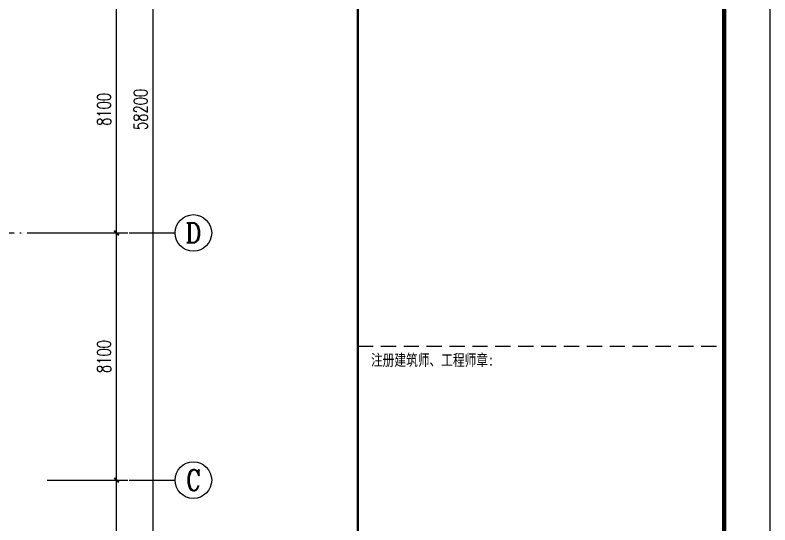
# Model space of a CAD drawing. Extents: x -18502 to 259858, y -468734 to 127958.
# Drawn here: x 82913 to 107648, y -289680 to -272973 of the extents above; entities that cross this region are included whole.
import ezdxf
from ezdxf.enums import TextEntityAlignment as Align

# ---------------------------------------------------------------- set-up
doc = ezdxf.new("R2010")
doc.units = 0
doc.header["$LTSCALE"] = 1000
doc.linetypes.add('参照-TK_A1$0$DASHED', pattern=[0.75, 0.5, -0.25])
doc.linetypes.add('参照-弱电底图$0$DOTE', pattern=[2.42, 2, -0.2, 0.02, -0.2])
doc.layers.get('0').update_dxf_attribs({"linetype": 'CONTINUOUS'})
doc.layers.get('Defpoints').update_dxf_attribs({"linetype": 'CONTINUOUS'})
for name, color, linetype in [('参照-TK_A1$0$TK', 161, 'CONTINUOUS'), ('参照-弱电底图$0$0图框', 161, 'CONTINUOUS'), ('参照-弱电底图$0$AXIS', 3, 'CONTINUOUS'), ('参照-弱电底图$0$AXIS_TEXT', 7, 'CONTINUOUS'), ('参照-弱电底图$0$DOTE', 14, '参照-弱电底图$0$DOTE')]:
    doc.layers.add(name, color=color, linetype=linetype)
doc.styles.add('参照-TK_A1$0$Q1', font='', dxfattribs={"width": 0.8, "height": 450})
doc.styles.add('参照-弱电底图$0$_TCH_AXIS', font='COMPLEX', dxfattribs={"bigfont": 'GBCBIG.shx'})
doc.styles.add('参照-弱电底图$0$_TCH_DIM_T3', font='SIMPLEX', dxfattribs={"width": 0.705882, "bigfont": 'GBCBIG.shx'})
doc.styles.add('参照-弱电底图$0$COMPLEX', font='COMPLEX', dxfattribs={"bigfont": 'AllInOneBig.shx'})
doc.styles.get('参照-TK_A1$0$Q1').set_extended_font_data('SimSun')
doc.dimstyles.new('参照-弱电底图$0$_TCH_ARCH&&150', dxfattribs={"dimtxt": 446.25, "dimasz": 150, "dimexe": 375, "dimexo": 450, "dimgap": 189.375, "dimtad": 1, "dimdec": 0, "dimzin": 0, "dimdsep": 46, "dimtxsty": '参照-弱电底图$0$_TCH_DIM_T3', "dimblk": '参照-弱电底图$0$_ArchTick', "dimcen": 0.09, "dimclrt": 7, "dimazin": 2, "dimtfac": 1, "dimtdec": 0, "dimtix": 1, "dimtmove": 2, "dimatfit": 3, "dimfxl": 100, "dimtolj": 1, "dimtzin": 0, "dimarcsym": 0})

# ---------------------------------------------------------------- blocks, each defined once
blk = doc.blocks.new('参照-弱电底图$0$_ArchTick')
at = {"color": 0, "linetype": 'ByBlock', "const_width": 0.4}
blk.add_lwpolyline([(-0.5, -0.5), (0.5, 0.5)], dxfattribs=at)
blk = doc.blocks.new('*D441')
at = {"layer": 'Defpoints', "color": 0, "transparency": 16777216}
for p in [(83511, -288213), (86237, -288213), (83511, -296313)]:
    blk.add_point(p, dxfattribs=at)
at = {"layer": '参照-弱电底图$0$AXIS', "color": 0, "lineweight": -2, "transparency": 16777216}
for p, q in [((83961, -288213), (86612, -288213)), ((86237, -296313), (86237, -288213)), ((83961, -296313), (86612, -296313))]:
    blk.add_line(p, q, dxfattribs=at)
at = {"layer": '参照-弱电底图$0$AXIS', "color": 0, "lineweight": -2, "transparency": 16777216, "xscale": 150, "yscale": 150, "zscale": 150}
for p, rotation in [((86237, -288213), 90), ((86237, -296313), 270)]:
    blk.add_blockref('参照-弱电底图$0$_ArchTick', p, dxfattribs=dict(at, rotation=rotation))
at = {"layer": '参照-弱电底图$0$AXIS', "color": 7, "transparency": 16777216, "insert": (85824, -292263), "char_height": 446.2, "attachment_point": 5, "rotation": 90, "style": '参照-弱电底图$0$_TCH_DIM_T3'}
blk.add_mtext('\\A1;8100', dxfattribs=at)
blk = doc.blocks.new('*D442')
at = {"layer": 'Defpoints', "color": 0, "transparency": 16777216}
for p in [(83511, -280113), (86237, -280113), (83511, -288213)]:
    blk.add_point(p, dxfattribs=at)
at = {"layer": '参照-弱电底图$0$AXIS', "color": 0, "lineweight": -2, "transparency": 16777216}
for p, q in [((83961, -280113), (86612, -280113)), ((86237, -288213), (86237, -280113)), ((83961, -288213), (86612, -288213))]:
    blk.add_line(p, q, dxfattribs=at)
at = {"layer": '参照-弱电底图$0$AXIS', "color": 0, "lineweight": -2, "transparency": 16777216, "xscale": 150, "yscale": 150, "zscale": 150}
for p, rotation in [((86237, -280113), 90), ((86237, -288213), 270)]:
    blk.add_blockref('参照-弱电底图$0$_ArchTick', p, dxfattribs=dict(at, rotation=rotation))
at = {"layer": '参照-弱电底图$0$AXIS', "color": 7, "transparency": 16777216, "insert": (85824, -284163), "char_height": 446.2, "attachment_point": 5, "rotation": 90, "style": '参照-弱电底图$0$_TCH_DIM_T3'}
blk.add_mtext('\\A1;8100', dxfattribs=at)
blk = doc.blocks.new('*D443')
at = {"layer": 'Defpoints', "color": 0, "transparency": 16777216}
for p in [(83511, -272013), (86237, -272013), (83511, -280113)]:
    blk.add_point(p, dxfattribs=at)
at = {"layer": '参照-弱电底图$0$AXIS', "color": 0, "lineweight": -2, "transparency": 16777216}
for p, q in [((83961, -272013), (86612, -272013)), ((86237, -280113), (86237, -272013)), ((83961, -280113), (86612, -280113))]:
    blk.add_line(p, q, dxfattribs=at)
at = {"layer": '参照-弱电底图$0$AXIS', "color": 0, "lineweight": -2, "transparency": 16777216, "xscale": 150, "yscale": 150, "zscale": 150}
for p, rotation in [((86237, -272013), 90), ((86237, -280113), 270)]:
    blk.add_blockref('参照-弱电底图$0$_ArchTick', p, dxfattribs=dict(at, rotation=rotation))
at = {"layer": '参照-弱电底图$0$AXIS', "color": 7, "transparency": 16777216, "insert": (85824, -276063), "char_height": 446.2, "attachment_point": 5, "rotation": 90, "style": '参照-弱电底图$0$_TCH_DIM_T3'}
blk.add_mtext('\\A1;8100', dxfattribs=at)
blk = doc.blocks.new('*D430')
at = {"layer": 'Defpoints', "color": 0, "transparency": 16777216}
for p in [(83511, -246963), (87437, -246963), (83511, -305163)]:
    blk.add_point(p, dxfattribs=at)
at = {"layer": '参照-弱电底图$0$AXIS', "color": 0, "lineweight": -2, "transparency": 16777216}
for p, q in [((83961, -246963), (87812, -246963)), ((87437, -305163), (87437, -246963)), ((83961, -305163), (87812, -305163))]:
    blk.add_line(p, q, dxfattribs=at)
at = {"layer": '参照-弱电底图$0$AXIS', "color": 0, "lineweight": -2, "transparency": 16777216, "xscale": 150, "yscale": 150, "zscale": 150}
for p, rotation in [((87437, -246963), 90), ((87437, -305163), 270)]:
    blk.add_blockref('参照-弱电底图$0$_ArchTick', p, dxfattribs=dict(at, rotation=rotation))
at = {"layer": '参照-弱电底图$0$AXIS', "color": 7, "transparency": 16777216, "insert": (87024, -276063), "char_height": 446.2, "attachment_point": 5, "rotation": 90, "style": '参照-弱电底图$0$_TCH_DIM_T3'}
blk.add_mtext('\\A1;58200', dxfattribs=at)
blk = doc.blocks.new('参照-弱电底图$0$_AXISO')
at = {"color": 0}
blk.add_circle((0, 0), 0.5, dxfattribs=at)
at = {"layer": '参照-弱电底图$0$AXIS_TEXT', "color": 0, "style": '参照-弱电底图$0$COMPLEX', "width": 1.041667}
blk.add_attdef('A', text='', height=0.56, dxfattribs=at).set_placement((-0.25, -0.28), (0.25, -0.28), align=Align.FIT)

msp = doc.modelspace()

# ---------------------------------------------------------------- linework, layer by layer
at = {"layer": '参照-TK_A1$0$TK'}
msp.add_line((107647.7, -234218.6), (107647.7, -323318.6), dxfattribs=at)
at = {"layer": '参照-TK_A1$0$TK', "linetype": '参照-TK_A1$0$DASHED'}
msp.add_line((94147.7, -283818), (106147.7, -283818), dxfattribs=at)
at = {"layer": '参照-TK_A1$0$TK', "const_width": 135}
msp.add_lwpolyline([(106147.7, -235718.6), (106147.7, -321818.6), (-14752.3, -321818.6), (-14752.3, -235718.6)], close=True, dxfattribs=at)
at = {"layer": '参照-TK_A1$0$TK', "const_width": 75}
msp.add_lwpolyline([(94147.7, -235718.6), (94147.7, -321818.6)], dxfattribs=at)
at = {"layer": '参照-弱电底图$0$0图框'}
msp.add_lwpolyline([(-18502.3, -234218.5), (107647.7, -234218.5), (107647.7, -323318.5), (-18502.3, -323318.5)], close=True, dxfattribs=at)
at = {"layer": '参照-弱电底图$0$AXIS', "color": 8}
for p, q in [((86655.2, -280112.7), (88155.2, -280112.7)), ((86655.2, -288212.7), (88155.2, -288212.7))]:
    msp.add_line(p, q, dxfattribs=at)
at = {"layer": '参照-弱电底图$0$DOTE', "color": 8}
msp.add_line((-8652.4, -280112.7), (85036.6, -280112.7), dxfattribs=at)

# ---------------------------------------------------------------- block references
at = {"layer": '参照-弱电底图$0$AXIS', "color": 8}
ref = msp.add_blockref('参照-弱电底图$0$_AXISO', (88755.2, -280112.7), dxfattribs=dict(at, xscale=1200, yscale=1200, zscale=1200))
ref.add_attrib('A', 'D', dxfattribs={"layer": '参照-弱电底图$0$AXIS_TEXT', "height": 652.9, "style": '参照-弱电底图$0$_TCH_AXIS'}).set_placement((88491, -280439.1), (89019.5, -280439.1), align=Align.FIT)
ref = msp.add_blockref('参照-弱电底图$0$_AXISO', (88755.2, -288212.7), dxfattribs=dict(at, xscale=1200, yscale=1200, zscale=1200))
ref.add_attrib('A', 'C', dxfattribs={"layer": '参照-弱电底图$0$AXIS_TEXT', "height": 683.5, "style": '参照-弱电底图$0$_TCH_AXIS'}).set_placement((88511.1, -288554.4), (88999.3, -288554.4), align=Align.FIT)

# ---------------------------------------------------------------- texts
at = {"layer": '参照-TK_A1$0$TK', "style": '参照-TK_A1$0$Q1', "width": 0.75}
msp.add_text('注册建筑师、工程师章:', height=375, dxfattribs=at).set_placement((94574.2, -284463.7))

# ---------------------------------------------------------------- dimensions: what is measured, and where the dimension line sits
at = {"layer": '参照-弱电底图$0$AXIS', "color": 8}
for p1, p2, distance, picture, middle in [((83511.3, -305162.7), (83511.3, -246962.7), -3925.3, '*D430', (87024.1, -276062.7)), ((83511.3, -280112.7), (83511.3, -272012.7), -2725.3, '*D443', (85824.1, -276062.7)), ((83511.3, -288212.7), (83511.3, -280112.7), -2725.3, '*D442', (85824.1, -284162.7)), ((83511.3, -296312.7), (83511.3, -288212.7), -2725.3, '*D441', (85824.1, -292262.7))]:
    dim = msp.add_aligned_dim(p1=p1, p2=p2, distance=distance, dimstyle='参照-弱电底图$0$_TCH_ARCH&&150', dxfattribs=at)
    dim.commit()
    dim.dimension.update_dxf_attribs({"geometry": picture, "text_midpoint": middle})

doc.saveas('drawing.dxf')
